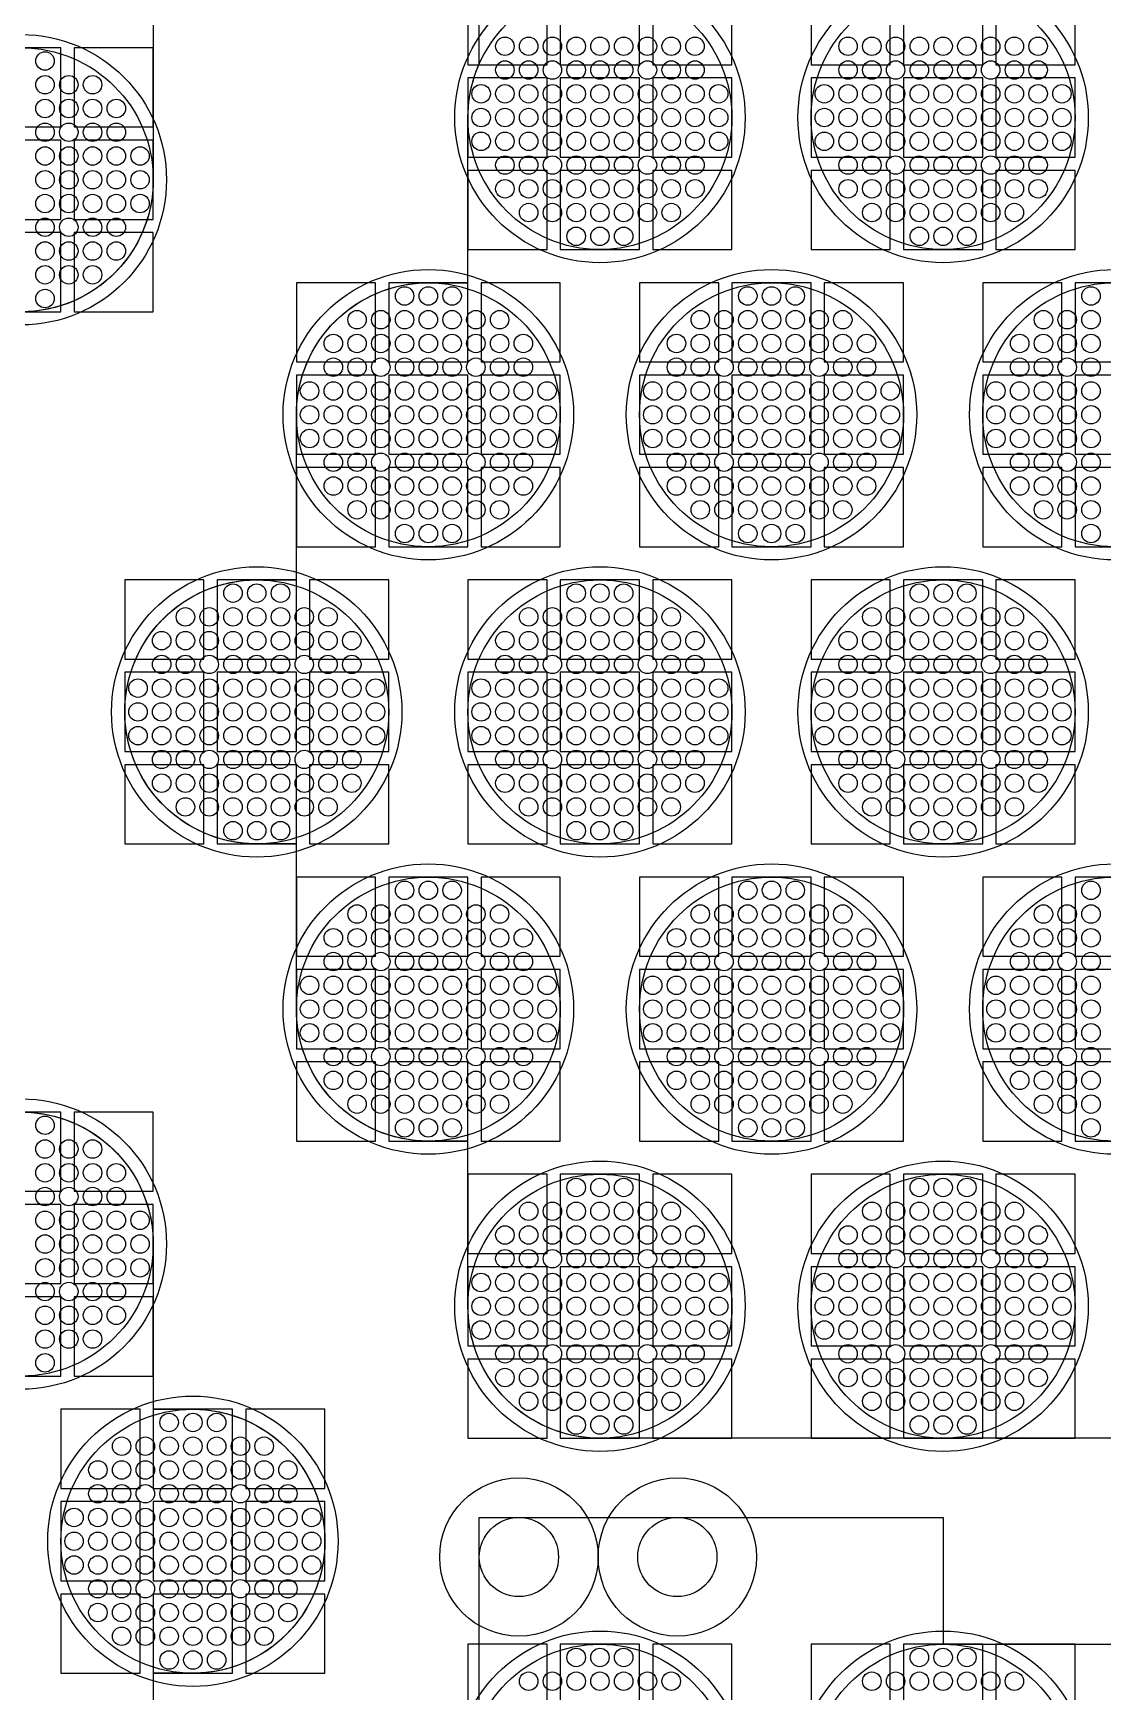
# Model space of a CAD drawing. Extents: x -49 to 54, y -38 to 38.
# Drawn here: x 31.93 to 35.98, y -14.71 to -8.43 of the extents above; entities that cross this region are included whole.
import ezdxf

# ---------------------------------------------------------------- set-up
doc = ezdxf.new("R2010")
doc.units = 0
for name, color, linetype in [('ADHESIVE_VIA_OPENINGS', 30, 'CONTINUOUS'), ('BACK_LAYER', 5, 'CONTINUOUS'), ('COND_LAYER_LOWER_ELECTRODE', 6, 'CONTINUOUS'), ('CONDUCTIVE_LAYER_BACK_LAYER', 2, 'CONTINUOUS'), ('EMITTER', 3, 'CONTINUOUS'), ('LOWER_ELECTRODE', 1, 'CONTINUOUS'), ('SUBSTRATE_VIA', 4, 'CONTINUOUS')]:
    doc.layers.add(name, color=color, linetype=linetype)

msp = doc.modelspace()

# ---------------------------------------------------------------- linework, layer by layer
at = {"layer": 'ADHESIVE_VIA_OPENINGS'}
for centre in [(33.7652, -14.1982), (34.3652, -14.1982)]:
    msp.add_circle(centre, 0.3, dxfattribs=at)
at = {"layer": 'BACK_LAYER'}
for points in [[(33.5721, -8.5448), (33.8721, -8.5448), (33.8721, -8.2448), (33.5721, -8.2448)], [(33.9221, -8.5448), (34.2221, -8.5448), (34.2221, -8.2448), (33.9221, -8.2448)], [(34.2721, -8.5448), (34.5721, -8.5448), (34.5721, -8.2448), (34.2721, -8.2448)], [(34.8721, -8.5448), (35.1721, -8.5448), (35.1721, -8.2448), (34.8721, -8.2448)], [(35.2221, -8.5448), (35.5221, -8.5448), (35.5221, -8.2448), (35.2221, -8.2448)], [(35.5721, -8.5448), (35.8721, -8.5448), (35.8721, -8.2448), (35.5721, -8.2448)], [(31.7302, -8.7805), (32.0302, -8.7805), (32.0302, -8.4805), (31.7302, -8.4805)], [(32.0802, -8.7805), (32.3802, -8.7805), (32.3802, -8.4805), (32.0802, -8.4805)], [(33.5721, -8.8948), (33.8721, -8.8948), (33.8721, -8.5948), (33.5721, -8.5948)], [(33.9221, -8.8948), (34.2221, -8.8948), (34.2221, -8.5948), (33.9221, -8.5948)], [(34.2721, -8.8948), (34.5721, -8.8948), (34.5721, -8.5948), (34.2721, -8.5948)], [(34.8721, -8.8948), (35.1721, -8.8948), (35.1721, -8.5948), (34.8721, -8.5948)], [(35.2221, -8.8948), (35.5221, -8.8948), (35.5221, -8.5948), (35.2221, -8.5948)], [(35.5721, -8.8948), (35.8721, -8.8948), (35.8721, -8.5948), (35.5721, -8.5948)], [(31.7302, -9.1305), (32.0302, -9.1305), (32.0302, -8.8305), (31.7302, -8.8305)], [(32.0802, -9.1305), (32.3802, -9.1305), (32.3802, -8.8305), (32.0802, -8.8305)], [(33.5721, -9.2448), (33.8721, -9.2448), (33.8721, -8.9448), (33.5721, -8.9448)], [(33.9221, -9.2448), (34.2221, -9.2448), (34.2221, -8.9448), (33.9221, -8.9448)], [(34.2721, -9.2448), (34.5721, -9.2448), (34.5721, -8.9448), (34.2721, -8.9448)], [(34.8721, -9.2448), (35.1721, -9.2448), (35.1721, -8.9448), (34.8721, -8.9448)], [(35.2221, -9.2448), (35.5221, -9.2448), (35.5221, -8.9448), (35.2221, -8.9448)], [(35.5721, -9.2448), (35.8721, -9.2448), (35.8721, -8.9448), (35.5721, -8.9448)], [(31.7302, -9.4805), (32.0302, -9.4805), (32.0302, -9.1805), (31.7302, -9.1805)], [(32.0802, -9.4805), (32.3802, -9.4805), (32.3802, -9.1805), (32.0802, -9.1805)], [(32.9221, -9.6707), (33.2221, -9.6707), (33.2221, -9.3707), (32.9221, -9.3707)], [(33.2721, -9.6707), (33.5721, -9.6707), (33.5721, -9.3707), (33.2721, -9.3707)], [(33.6221, -9.6707), (33.9221, -9.6707), (33.9221, -9.3707), (33.6221, -9.3707)], [(34.2221, -9.6707), (34.5221, -9.6707), (34.5221, -9.3707), (34.2221, -9.3707)], [(34.5721, -9.6707), (34.8721, -9.6707), (34.8721, -9.3707), (34.5721, -9.3707)], [(34.9221, -9.6707), (35.2221, -9.6707), (35.2221, -9.3707), (34.9221, -9.3707)], [(35.5221, -9.6707), (35.8221, -9.6707), (35.8221, -9.3707), (35.5221, -9.3707)], [(35.8721, -9.6707), (36.1721, -9.6707), (36.1721, -9.3707), (35.8721, -9.3707)], [(32.9221, -10.0207), (33.2221, -10.0207), (33.2221, -9.7207), (32.9221, -9.7207)], [(33.2721, -10.0207), (33.5721, -10.0207), (33.5721, -9.7207), (33.2721, -9.7207)], [(33.6221, -10.0207), (33.9221, -10.0207), (33.9221, -9.7207), (33.6221, -9.7207)], [(34.2221, -10.0207), (34.5221, -10.0207), (34.5221, -9.7207), (34.2221, -9.7207)], [(34.5721, -10.0207), (34.8721, -10.0207), (34.8721, -9.7207), (34.5721, -9.7207)], [(34.9221, -10.0207), (35.2221, -10.0207), (35.2221, -9.7207), (34.9221, -9.7207)], [(35.5221, -10.0207), (35.8221, -10.0207), (35.8221, -9.7207), (35.5221, -9.7207)], [(35.8721, -10.0207), (36.1721, -10.0207), (36.1721, -9.7207), (35.8721, -9.7207)], [(32.9221, -10.3707), (33.2221, -10.3707), (33.2221, -10.0707), (32.9221, -10.0707)], [(33.2721, -10.3707), (33.5721, -10.3707), (33.5721, -10.0707), (33.2721, -10.0707)], [(33.6221, -10.3707), (33.9221, -10.3707), (33.9221, -10.0707), (33.6221, -10.0707)], [(34.2221, -10.3707), (34.5221, -10.3707), (34.5221, -10.0707), (34.2221, -10.0707)], [(34.5721, -10.3707), (34.8721, -10.3707), (34.8721, -10.0707), (34.5721, -10.0707)], [(34.9221, -10.3707), (35.2221, -10.3707), (35.2221, -10.0707), (34.9221, -10.0707)], [(35.5221, -10.3707), (35.8221, -10.3707), (35.8221, -10.0707), (35.5221, -10.0707)], [(35.8721, -10.3707), (36.1721, -10.3707), (36.1721, -10.0707), (35.8721, -10.0707)], [(32.2721, -10.7965), (32.5721, -10.7965), (32.5721, -10.4965), (32.2721, -10.4965)], [(32.6221, -10.7965), (32.9221, -10.7965), (32.9221, -10.4965), (32.6221, -10.4965)], [(32.9721, -10.7965), (33.2721, -10.7965), (33.2721, -10.4965), (32.9721, -10.4965)], [(33.5721, -10.7965), (33.8721, -10.7965), (33.8721, -10.4965), (33.5721, -10.4965)], [(33.9221, -10.7965), (34.2221, -10.7965), (34.2221, -10.4965), (33.9221, -10.4965)], [(34.2721, -10.7965), (34.5721, -10.7965), (34.5721, -10.4965), (34.2721, -10.4965)], [(34.8721, -10.7965), (35.1721, -10.7965), (35.1721, -10.4965), (34.8721, -10.4965)], [(35.2221, -10.7965), (35.5221, -10.7965), (35.5221, -10.4965), (35.2221, -10.4965)], [(35.5721, -10.7965), (35.8721, -10.7965), (35.8721, -10.4965), (35.5721, -10.4965)], [(32.2721, -11.1465), (32.5721, -11.1465), (32.5721, -10.8465), (32.2721, -10.8465)], [(32.6221, -11.1465), (32.9221, -11.1465), (32.9221, -10.8465), (32.6221, -10.8465)], [(32.9721, -11.1465), (33.2721, -11.1465), (33.2721, -10.8465), (32.9721, -10.8465)], [(33.5721, -11.1465), (33.8721, -11.1465), (33.8721, -10.8465), (33.5721, -10.8465)], [(33.9221, -11.1465), (34.2221, -11.1465), (34.2221, -10.8465), (33.9221, -10.8465)], [(34.2721, -11.1465), (34.5721, -11.1465), (34.5721, -10.8465), (34.2721, -10.8465)], [(34.8721, -11.1465), (35.1721, -11.1465), (35.1721, -10.8465), (34.8721, -10.8465)], [(35.2221, -11.1465), (35.5221, -11.1465), (35.5221, -10.8465), (35.2221, -10.8465)], [(35.5721, -11.1465), (35.8721, -11.1465), (35.8721, -10.8465), (35.5721, -10.8465)], [(32.2721, -11.4965), (32.5721, -11.4965), (32.5721, -11.1965), (32.2721, -11.1965)], [(32.6221, -11.4965), (32.9221, -11.4965), (32.9221, -11.1965), (32.6221, -11.1965)], [(32.9721, -11.4965), (33.2721, -11.4965), (33.2721, -11.1965), (32.9721, -11.1965)], [(33.5721, -11.4965), (33.8721, -11.4965), (33.8721, -11.1965), (33.5721, -11.1965)], [(33.9221, -11.4965), (34.2221, -11.4965), (34.2221, -11.1965), (33.9221, -11.1965)], [(34.2721, -11.4965), (34.5721, -11.4965), (34.5721, -11.1965), (34.2721, -11.1965)], [(34.8721, -11.4965), (35.1721, -11.4965), (35.1721, -11.1965), (34.8721, -11.1965)], [(35.2221, -11.4965), (35.5221, -11.4965), (35.5221, -11.1965), (35.2221, -11.1965)], [(35.5721, -11.4965), (35.8721, -11.4965), (35.8721, -11.1965), (35.5721, -11.1965)], [(32.9221, -11.9223), (33.2221, -11.9223), (33.2221, -11.6223), (32.9221, -11.6223)], [(33.2721, -11.9223), (33.5721, -11.9223), (33.5721, -11.6223), (33.2721, -11.6223)], [(33.6221, -11.9223), (33.9221, -11.9223), (33.9221, -11.6223), (33.6221, -11.6223)], [(34.2221, -11.9223), (34.5221, -11.9223), (34.5221, -11.6223), (34.2221, -11.6223)], [(34.5721, -11.9223), (34.8721, -11.9223), (34.8721, -11.6223), (34.5721, -11.6223)], [(34.9221, -11.9223), (35.2221, -11.9223), (35.2221, -11.6223), (34.9221, -11.6223)], [(35.5221, -11.9223), (35.8221, -11.9223), (35.8221, -11.6223), (35.5221, -11.6223)], [(35.8721, -11.9223), (36.1721, -11.9223), (36.1721, -11.6223), (35.8721, -11.6223)], [(32.9221, -12.2723), (33.2221, -12.2723), (33.2221, -11.9723), (32.9221, -11.9723)], [(33.2721, -12.2723), (33.5721, -12.2723), (33.5721, -11.9723), (33.2721, -11.9723)], [(33.6221, -12.2723), (33.9221, -12.2723), (33.9221, -11.9723), (33.6221, -11.9723)], [(34.2221, -12.2723), (34.5221, -12.2723), (34.5221, -11.9723), (34.2221, -11.9723)], [(34.5721, -12.2723), (34.8721, -12.2723), (34.8721, -11.9723), (34.5721, -11.9723)], [(34.9221, -12.2723), (35.2221, -12.2723), (35.2221, -11.9723), (34.9221, -11.9723)], [(35.5221, -12.2723), (35.8221, -12.2723), (35.8221, -11.9723), (35.5221, -11.9723)], [(35.8721, -12.2723), (36.1721, -12.2723), (36.1721, -11.9723), (35.8721, -11.9723)], [(32.9221, -12.6223), (33.2221, -12.6223), (33.2221, -12.3223), (32.9221, -12.3223)], [(33.2721, -12.6223), (33.5721, -12.6223), (33.5721, -12.3223), (33.2721, -12.3223)], [(33.6221, -12.6223), (33.9221, -12.6223), (33.9221, -12.3223), (33.6221, -12.3223)], [(34.2221, -12.6223), (34.5221, -12.6223), (34.5221, -12.3223), (34.2221, -12.3223)], [(34.5721, -12.6223), (34.8721, -12.6223), (34.8721, -12.3223), (34.5721, -12.3223)], [(34.9221, -12.6223), (35.2221, -12.6223), (35.2221, -12.3223), (34.9221, -12.3223)], [(35.5221, -12.6223), (35.8221, -12.6223), (35.8221, -12.3223), (35.5221, -12.3223)], [(35.8721, -12.6223), (36.1721, -12.6223), (36.1721, -12.3223), (35.8721, -12.3223)], [(31.7302, -12.8125), (32.0302, -12.8125), (32.0302, -12.5125), (31.7302, -12.5125)], [(32.0802, -12.8125), (32.3802, -12.8125), (32.3802, -12.5125), (32.0802, -12.5125)], [(33.5721, -13.0482), (33.8721, -13.0482), (33.8721, -12.7482), (33.5721, -12.7482)], [(33.9221, -13.0482), (34.2221, -13.0482), (34.2221, -12.7482), (33.9221, -12.7482)], [(34.2721, -13.0482), (34.5721, -13.0482), (34.5721, -12.7482), (34.2721, -12.7482)], [(34.8721, -13.0482), (35.1721, -13.0482), (35.1721, -12.7482), (34.8721, -12.7482)], [(35.2221, -13.0482), (35.5221, -13.0482), (35.5221, -12.7482), (35.2221, -12.7482)], [(35.5721, -13.0482), (35.8721, -13.0482), (35.8721, -12.7482), (35.5721, -12.7482)], [(31.7302, -13.1625), (32.0302, -13.1625), (32.0302, -12.8625), (31.7302, -12.8625)], [(32.0802, -13.1625), (32.3802, -13.1625), (32.3802, -12.8625), (32.0802, -12.8625)], [(33.5721, -13.3982), (33.8721, -13.3982), (33.8721, -13.0982), (33.5721, -13.0982)], [(33.9221, -13.3982), (34.2221, -13.3982), (34.2221, -13.0982), (33.9221, -13.0982)], [(34.2721, -13.3982), (34.5721, -13.3982), (34.5721, -13.0982), (34.2721, -13.0982)], [(34.8721, -13.3982), (35.1721, -13.3982), (35.1721, -13.0982), (34.8721, -13.0982)], [(35.2221, -13.3982), (35.5221, -13.3982), (35.5221, -13.0982), (35.2221, -13.0982)], [(35.5721, -13.3982), (35.8721, -13.3982), (35.8721, -13.0982), (35.5721, -13.0982)], [(31.7302, -13.5125), (32.0302, -13.5125), (32.0302, -13.2125), (31.7302, -13.2125)], [(32.0802, -13.5125), (32.3802, -13.5125), (32.3802, -13.2125), (32.0802, -13.2125)], [(33.5721, -13.7482), (33.8721, -13.7482), (33.8721, -13.4482), (33.5721, -13.4482)], [(33.9221, -13.7482), (34.2221, -13.7482), (34.2221, -13.4482), (33.9221, -13.4482)], [(34.2721, -13.7482), (34.5721, -13.7482), (34.5721, -13.4482), (34.2721, -13.4482)], [(34.8721, -13.7482), (35.1721, -13.7482), (35.1721, -13.4482), (34.8721, -13.4482)], [(35.2221, -13.7482), (35.5221, -13.7482), (35.5221, -13.4482), (35.2221, -13.4482)], [(35.5721, -13.7482), (35.8721, -13.7482), (35.8721, -13.4482), (35.5721, -13.4482)], [(32.0302, -13.9384), (32.3302, -13.9384), (32.3302, -13.6384), (32.0302, -13.6384)], [(32.3802, -13.9384), (32.6802, -13.9384), (32.6802, -13.6384), (32.3802, -13.6384)], [(32.7302, -13.9384), (33.0302, -13.9384), (33.0302, -13.6384), (32.7302, -13.6384)], [(32.0302, -14.2884), (32.3302, -14.2884), (32.3302, -13.9884), (32.0302, -13.9884)], [(32.3802, -14.2884), (32.6802, -14.2884), (32.6802, -13.9884), (32.3802, -13.9884)], [(32.7302, -14.2884), (33.0302, -14.2884), (33.0302, -13.9884), (32.7302, -13.9884)], [(32.0302, -14.6384), (32.3302, -14.6384), (32.3302, -14.3384), (32.0302, -14.3384)], [(32.3802, -14.6384), (32.6802, -14.6384), (32.6802, -14.3384), (32.3802, -14.3384)], [(32.7302, -14.6384), (33.0302, -14.6384), (33.0302, -14.3384), (32.7302, -14.3384)], [(33.5721, -14.8286), (33.8721, -14.8286), (33.8721, -14.5286), (33.5721, -14.5286)], [(33.9221, -14.8286), (34.2221, -14.8286), (34.2221, -14.5286), (33.9221, -14.5286)], [(34.2721, -14.8286), (34.5721, -14.8286), (34.5721, -14.5286), (34.2721, -14.5286)], [(34.8721, -14.8286), (35.1721, -14.8286), (35.1721, -14.5286), (34.8721, -14.5286)], [(35.2221, -14.8286), (35.5221, -14.8286), (35.5221, -14.5286), (35.2221, -14.5286)], [(35.5721, -14.8286), (35.8721, -14.8286), (35.8721, -14.5286), (35.5721, -14.5286)]]:
    msp.add_lwpolyline(points, close=True, dxfattribs=at)
at = {"layer": 'COND_LAYER_LOWER_ELECTRODE'}
for centre in [(34.0721, -8.7448), (35.3721, -8.7448), (31.8802, -8.9805), (33.4221, -9.8707), (34.7221, -9.8707), (36.0221, -9.8707), (32.7721, -10.9965), (34.0721, -10.9965), (35.3721, -10.9965), (33.4221, -12.1223), (34.7221, -12.1223), (36.0221, -12.1223), (31.8802, -13.0125), (34.0721, -13.2482), (35.3721, -13.2482), (32.5302, -14.1384), (34.0721, -15.0286), (35.3721, -15.0286)]:
    msp.add_circle(centre, 0.55, dxfattribs=at)
at = {"layer": 'CONDUCTIVE_LAYER_BACK_LAYER'}
for points in [[(36.682, -13.7481), (34.0621, -13.7481), (34.0423, -13.7473), (34.0225, -13.7457), (34.0027, -13.7433), (33.9831, -13.7402), (33.9636, -13.7363), (33.9443, -13.7316), (33.9252, -13.7261), (33.9063, -13.7199), (33.8876, -13.7129), (33.8693, -13.7052), (33.8513, -13.6968), (33.8336, -13.6877), (33.8164, -13.6778), (33.7995, -13.6673), (33.783, -13.6562), (33.767, -13.6443), (33.7515, -13.6319), (33.7365, -13.6189), (33.7221, -13.6052), (33.7081, -13.591), (33.6948, -13.5763), (33.6821, -13.561), (33.6699, -13.5453), (33.6584, -13.529), (33.6476, -13.5124), (33.6374, -13.4953), (33.6279, -13.4778), (33.6192, -13.46), (33.6111, -13.4418), (33.6038, -13.4233), (33.5972, -13.4046), (33.5913, -13.3856), (33.5862, -13.3663), (33.5819, -13.3469), (33.5784, -13.3274), (33.5756, -13.3077), (33.5737, -13.2879), (33.5725, -13.268), (33.5721, -13.2482), (33.5721, -12.6222), (33.4121, -12.6222), (33.3923, -12.6214), (33.3725, -12.6199), (33.3527, -12.6175), (33.3331, -12.6144), (33.3136, -12.6104), (33.2943, -12.6057), (33.2752, -12.6003), (33.2563, -12.594), (33.2376, -12.5871), (33.2193, -12.5794), (33.2013, -12.571), (33.1836, -12.5618), (33.1664, -12.552), (33.1495, -12.5415), (33.133, -12.5303), (33.117, -12.5185), (33.1015, -12.5061), (33.0865, -12.493), (33.0721, -12.4794), (33.0581, -12.4652), (33.0448, -12.4505), (33.0321, -12.4352), (33.0199, -12.4194), (33.0084, -12.4032), (32.9976, -12.3865), (32.9874, -12.3695), (32.9779, -12.352), (32.9692, -12.3341), (32.9611, -12.316), (32.9538, -12.2975), (32.9472, -12.2787), (32.9413, -12.2597), (32.9362, -12.2405), (32.9319, -12.2211), (32.9284, -12.2015), (32.9256, -12.1818), (32.9237, -12.1621), (32.9225, -12.1422), (32.9221, -12.1223), (32.9221, -11.4964), (32.7621, -11.4964), (32.7423, -11.4956), (32.7225, -11.494), (32.7027, -11.4917), (32.6831, -11.4885), (32.6636, -11.4846), (32.6443, -11.4799), (32.6252, -11.4744), (32.6063, -11.4682), (32.5876, -11.4612), (32.5693, -11.4535), (32.5513, -11.4451), (32.5336, -11.436), (32.5164, -11.4262), (32.4995, -11.4157), (32.483, -11.4045), (32.467, -11.3927), (32.4515, -11.3802), (32.4365, -11.3672), (32.4221, -11.3536), (32.4081, -11.3394), (32.3948, -11.3246), (32.3821, -11.3094), (32.3699, -11.2936), (32.3584, -11.2774), (32.3476, -11.2607), (32.3374, -11.2436), (32.3279, -11.2262), (32.3192, -11.2083), (32.3111, -11.1901), (32.3038, -11.1717), (32.2972, -11.1529), (32.2913, -11.1339), (32.2862, -11.1147), (32.2819, -11.0953), (32.2784, -11.0757), (32.2756, -11.056), (32.2737, -11.0362), (32.2725, -11.0164), (32.2721, -10.9965), (32.2725, -10.9766), (32.2737, -10.9568), (32.2756, -10.937), (32.2784, -10.9173), (32.2819, -10.8977), (32.2862, -10.8783), (32.2913, -10.8591), (32.2972, -10.8401), (32.3038, -10.8213), (32.3111, -10.8029), (32.3192, -10.7847), (32.3279, -10.7669), (32.3374, -10.7494), (32.3476, -10.7323), (32.3584, -10.7156), (32.3699, -10.6994), (32.3821, -10.6837), (32.3948, -10.6684), (32.4081, -10.6537), (32.4221, -10.6395), (32.4365, -10.6258), (32.4515, -10.6128), (32.467, -10.6003), (32.483, -10.5885), (32.4995, -10.5773), (32.5164, -10.5668), (32.5336, -10.557), (32.5513, -10.5479), (32.5693, -10.5395), (32.5876, -10.5318), (32.6063, -10.5248), (32.6252, -10.5186), (32.6443, -10.5131), (32.6636, -10.5084), (32.6831, -10.5045), (32.7027, -10.5013), (32.7225, -10.499), (32.7423, -10.4974), (32.7621, -10.4966), (32.9221, -10.4966), (32.9221, -9.8707), (32.9225, -9.8508), (32.9237, -9.8309), (32.9256, -9.8112), (32.9284, -9.7915), (32.9319, -9.7719), (32.9362, -9.7525), (32.9413, -9.7333), (32.9472, -9.7143), (32.9538, -9.6955), (32.9611, -9.677), (32.9692, -9.6589), (32.9779, -9.641), (32.9874, -9.6235), (32.9976, -9.6065), (33.0084, -9.5898), (33.0199, -9.5736), (33.0321, -9.5578), (33.0448, -9.5426), (33.0581, -9.5278), (33.0721, -9.5136), (33.0865, -9.5), (33.1015, -9.4869), (33.117, -9.4745), (33.133, -9.4627), (33.1495, -9.4515), (33.1664, -9.441), (33.1836, -9.4312), (33.2013, -9.4221), (33.2193, -9.4136), (33.2376, -9.4059), (33.2563, -9.399), (33.2752, -9.3927), (33.2943, -9.3873), (33.3136, -9.3826), (33.3331, -9.3787), (33.3527, -9.3755), (33.3725, -9.3731), (33.3923, -9.3716), (33.4121, -9.3708), (33.5721, -9.3708), (33.5721, -8.7448), (33.5725, -8.725), (33.5737, -8.7051), (33.5756, -8.6853), (33.5784, -8.6656), (33.5819, -8.6461), (33.5862, -8.6267), (33.5913, -8.6074), (33.5972, -8.5884), (33.6038, -8.5697), (33.6111, -8.5512), (33.6152, -8.5421), (33.6152, -7.7645)], [(32.3802, -8.3545), (32.3802, -8.9805), (32.3798, -9.0004), (32.3786, -9.0202), (32.3767, -9.04), (32.3739, -9.0597), (32.3704, -9.0792), (32.3661, -9.0987), (32.361, -9.1179), (32.3551, -9.1369), (32.3485, -9.1556), (32.3412, -9.1741), (32.3331, -9.1923), (32.3244, -9.2101), (32.3149, -9.2276), (32.3047, -9.2447), (32.2939, -9.2614), (32.2824, -9.2776), (32.2703, -9.2933), (32.2575, -9.3086), (32.2442, -9.3233), (32.2302, -9.3375), (32.2158, -9.3512), (32.2008, -9.3642), (32.1853, -9.3767), (32.1693, -9.3885), (32.1528, -9.3996), (32.1359, -9.4101), (32.1187, -9.42), (32.101, -9.4291), (32.083, -9.4375), (32.0647, -9.4452), (32.046, -9.4522), (32.0271, -9.4584), (32.008, -9.4639), (31.9887, -9.4686), (31.9692, -9.4725), (31.9496, -9.4756), (31.9298, -9.478), (31.91, -9.4796)], [(31.91, -12.5134), (31.9298, -12.515), (31.9496, -12.5174), (31.9692, -12.5205), (31.9887, -12.5244), (32.008, -12.5291), (32.0271, -12.5346), (32.046, -12.5408), (32.0647, -12.5478), (32.083, -12.5555), (32.101, -12.5639), (32.1187, -12.573), (32.1359, -12.5829), (32.1528, -12.5934), (32.1693, -12.6045), (32.1853, -12.6164), (32.2008, -12.6288), (32.2158, -12.6418), (32.2302, -12.6555), (32.2442, -12.6697), (32.2575, -12.6844), (32.2703, -12.6997), (32.2824, -12.7154), (32.2939, -12.7317), (32.3047, -12.7483), (32.3149, -12.7654), (32.3244, -12.7829), (32.3331, -12.8007), (32.3412, -12.8189), (32.3485, -12.8374), (32.3551, -12.8561), (32.361, -12.8751), (32.3661, -12.8944), (32.3704, -12.9138), (32.3739, -12.9333), (32.3767, -12.953), (32.3786, -12.9728), (32.3798, -12.9927), (32.3802, -13.0125), (32.3802, -13.6385), (32.5402, -13.6385), (32.56, -13.6393), (32.5798, -13.6408), (32.5996, -13.6432), (32.6192, -13.6463), (32.6387, -13.6503), (32.658, -13.655), (32.6771, -13.6604), (32.696, -13.6667), (32.7147, -13.6736), (32.733, -13.6813), (32.751, -13.6897), (32.7687, -13.6989), (32.7859, -13.7087), (32.8028, -13.7192), (32.8193, -13.7304), (32.8353, -13.7422), (32.8508, -13.7546), (32.8658, -13.7677), (32.8802, -13.7813), (32.8942, -13.7955), (32.9075, -13.8103), (32.9203, -13.8255), (32.9324, -13.8413), (32.9439, -13.8575), (32.9547, -13.8742), (32.9649, -13.8912), (32.9744, -13.9087), (32.9831, -13.9266), (32.9912, -13.9447), (32.9985, -13.9632), (33.0051, -13.982), (33.011, -14.001), (33.0161, -14.0202), (33.0204, -14.0396), (33.0239, -14.0592), (33.0267, -14.0789), (33.0286, -14.0986), (33.0298, -14.1185), (33.0302, -14.1384), (33.0298, -14.1582), (33.0286, -14.1781), (33.0267, -14.1979), (33.0239, -14.2176), (33.0204, -14.2371), (33.0161, -14.2565), (33.011, -14.2758), (33.0051, -14.2948), (32.9985, -14.3135), (32.9912, -14.332), (32.9831, -14.3502), (32.9744, -14.368), (32.9649, -14.3855), (32.9547, -14.4026), (32.9439, -14.4192), (32.9324, -14.4355), (32.9203, -14.4512), (32.9075, -14.4665), (32.8942, -14.4812), (32.8802, -14.4954), (32.8658, -14.509), (32.8508, -14.5221), (32.8353, -14.5345), (32.8193, -14.5463), (32.8028, -14.5575), (32.7859, -14.568), (32.7687, -14.5779), (32.751, -14.587), (32.733, -14.5954), (32.7147, -14.6031), (32.696, -14.6101), (32.6771, -14.6163), (32.658, -14.6218), (32.6387, -14.6265), (32.6192, -14.6304), (32.5996, -14.6335), (32.5798, -14.6359), (32.56, -14.6375), (32.5402, -14.6383), (32.3802, -14.6383), (32.3802, -15.2642)], [(33.6152, -14.8258), (33.6152, -14.0482), (35.3721, -14.0482), (35.3721, -14.5287), (36.682, -14.5287)]]:
    msp.add_lwpolyline(points, dxfattribs=at)
at = {"layer": 'EMITTER'}
for centre in [(34.0721, -8.7448), (35.3721, -8.7448), (31.8802, -8.9805), (33.4221, -9.8707), (34.7221, -9.8707), (36.0221, -9.8707), (32.7721, -10.9965), (34.0721, -10.9965), (35.3721, -10.9965), (33.4221, -12.1223), (34.7221, -12.1223), (36.0221, -12.1223), (31.8802, -13.0125), (34.0721, -13.2482), (35.3721, -13.2482), (32.5302, -14.1384), (34.0721, -15.0286), (35.3721, -15.0286)]:
    msp.add_circle(centre, 0.5, dxfattribs=at)
at = {"layer": 'LOWER_ELECTRODE'}
for centre in [(33.7121, -8.4748), (33.8021, -8.4748), (33.8921, -8.4748), (33.9821, -8.4748), (34.0721, -8.4748), (34.1621, -8.4748), (34.2521, -8.4748), (34.3421, -8.4748), (34.4321, -8.4748), (35.0121, -8.4748), (35.1021, -8.4748), (35.1921, -8.4748), (35.2821, -8.4748), (35.3721, -8.4748), (35.4621, -8.4748), (35.5521, -8.4748), (35.6421, -8.4748), (35.7321, -8.4748), (31.9702, -8.5305), (33.7121, -8.5648), (33.8021, -8.5648), (33.8921, -8.5648), (33.9821, -8.5648), (34.0721, -8.5648), (34.1621, -8.5648), (34.2521, -8.5648), (34.3421, -8.5648), (34.4321, -8.5648), (35.0121, -8.5648), (35.1021, -8.5648), (35.1921, -8.5648), (35.2821, -8.5648), (35.3721, -8.5648), (35.4621, -8.5648), (35.5521, -8.5648), (35.6421, -8.5648), (35.7321, -8.5648), (31.9702, -8.6205), (32.0602, -8.6205), (32.1502, -8.6205), (33.6221, -8.6548), (33.7121, -8.6548), (33.8021, -8.6548), (33.8921, -8.6548), (33.9821, -8.6548), (34.0721, -8.6548), (34.1621, -8.6548), (34.2521, -8.6548), (34.3421, -8.6548), (34.4321, -8.6548), (34.5221, -8.6548), (34.9221, -8.6548), (35.0121, -8.6548), (35.1021, -8.6548), (35.1921, -8.6548), (35.2821, -8.6548), (35.3721, -8.6548), (35.4621, -8.6548), (35.5521, -8.6548), (35.6421, -8.6548), (35.7321, -8.6548), (35.8221, -8.6548), (31.9702, -8.7105), (32.0602, -8.7105), (32.1502, -8.7105), (32.2402, -8.7105), (33.6221, -8.7448), (33.7121, -8.7448), (33.8021, -8.7448), (33.8921, -8.7448), (33.9821, -8.7448), (34.0721, -8.7448), (34.1621, -8.7448), (34.2521, -8.7448), (34.3421, -8.7448), (34.4321, -8.7448), (34.5221, -8.7448), (34.9221, -8.7448), (35.0121, -8.7448), (35.1021, -8.7448), (35.1921, -8.7448), (35.2821, -8.7448), (35.3721, -8.7448), (35.4621, -8.7448), (35.5521, -8.7448), (35.6421, -8.7448), (35.7321, -8.7448), (35.8221, -8.7448), (31.9702, -8.8005), (32.0602, -8.8005), (32.1502, -8.8005), (32.2402, -8.8005), (31.9702, -8.8905), (32.0602, -8.8905), (32.1502, -8.8905), (32.2402, -8.8905), (32.3302, -8.8905), (33.6221, -8.8348), (33.7121, -8.8348), (33.8021, -8.8348), (33.8921, -8.8348), (33.9821, -8.8348), (34.0721, -8.8348), (34.1621, -8.8348), (34.2521, -8.8348), (34.3421, -8.8348), (34.4321, -8.8348), (34.5221, -8.8348), (34.9221, -8.8348), (35.0121, -8.8348), (35.1021, -8.8348), (35.1921, -8.8348), (35.2821, -8.8348), (35.3721, -8.8348), (35.4621, -8.8348), (35.5521, -8.8348), (35.6421, -8.8348), (35.7321, -8.8348), (35.8221, -8.8348), (33.7121, -8.9248), (33.8021, -8.9248), (33.8921, -8.9248), (33.9821, -8.9248), (34.0721, -8.9248), (34.1621, -8.9248), (34.2521, -8.9248), (34.3421, -8.9248), (34.4321, -8.9248), (35.0121, -8.9248), (35.1021, -8.9248), (35.1921, -8.9248), (35.2821, -8.9248), (35.3721, -8.9248), (35.4621, -8.9248), (35.5521, -8.9248), (35.6421, -8.9248), (35.7321, -8.9248), (31.9702, -8.9805), (32.0602, -8.9805), (32.1502, -8.9805), (32.2402, -8.9805), (32.3302, -8.9805), (33.7121, -9.0148), (33.8021, -9.0148), (33.8921, -9.0148), (33.9821, -9.0148), (34.0721, -9.0148), (34.1621, -9.0148), (34.2521, -9.0148), (34.3421, -9.0148), (34.4321, -9.0148), (35.0121, -9.0148), (35.1021, -9.0148), (35.1921, -9.0148), (35.2821, -9.0148), (35.3721, -9.0148), (35.4621, -9.0148), (35.5521, -9.0148), (35.6421, -9.0148), (35.7321, -9.0148), (31.9702, -9.0705), (32.0602, -9.0705), (32.1502, -9.0705), (32.2402, -9.0705), (32.3302, -9.0705), (33.8021, -9.1048), (33.8921, -9.1048), (33.9821, -9.1048), (34.0721, -9.1048), (34.1621, -9.1048), (34.2521, -9.1048), (34.3421, -9.1048), (35.1021, -9.1048), (35.1921, -9.1048), (35.2821, -9.1048), (35.3721, -9.1048), (35.4621, -9.1048), (35.5521, -9.1048), (35.6421, -9.1048), (31.9702, -9.1605), (32.0602, -9.1605), (32.1502, -9.1605), (32.2402, -9.1605), (33.9821, -9.1948), (34.0721, -9.1948), (34.1621, -9.1948), (35.2821, -9.1948), (35.3721, -9.1948), (35.4621, -9.1948), (31.9702, -9.2505), (32.0602, -9.2505), (32.1502, -9.2505), (32.2402, -9.2505), (31.9702, -9.3405), (32.0602, -9.3405), (32.1502, -9.3405), (31.9702, -9.4305), (33.3321, -9.4207), (33.4221, -9.4207), (33.5121, -9.4207), (34.6321, -9.4207), (34.7221, -9.4207), (34.8121, -9.4207), (35.9321, -9.4207), (33.1521, -9.5107), (33.2421, -9.5107), (33.3321, -9.5107), (33.4221, -9.5107), (33.5121, -9.5107), (33.6021, -9.5107), (33.6921, -9.5107), (34.4521, -9.5107), (34.5421, -9.5107), (34.6321, -9.5107), (34.7221, -9.5107), (34.8121, -9.5107), (34.9021, -9.5107), (34.9921, -9.5107), (35.7521, -9.5107), (35.8421, -9.5107), (35.9321, -9.5107), (33.0621, -9.6007), (33.1521, -9.6007), (33.2421, -9.6007), (33.3321, -9.6007), (33.4221, -9.6007), (33.5121, -9.6007), (33.6021, -9.6007), (33.6921, -9.6007), (33.7821, -9.6007), (34.3621, -9.6007), (34.4521, -9.6007), (34.5421, -9.6007), (34.6321, -9.6007), (34.7221, -9.6007), (34.8121, -9.6007), (34.9021, -9.6007), (34.9921, -9.6007), (35.0821, -9.6007), (35.6621, -9.6007), (35.7521, -9.6007), (35.8421, -9.6007), (35.9321, -9.6007), (33.0621, -9.6907), (33.1521, -9.6907), (33.2421, -9.6907), (33.3321, -9.6907), (33.4221, -9.6907), (33.5121, -9.6907), (33.6021, -9.6907), (33.6921, -9.6907), (33.7821, -9.6907), (34.3621, -9.6907), (34.4521, -9.6907), (34.5421, -9.6907), (34.6321, -9.6907), (34.7221, -9.6907), (34.8121, -9.6907), (34.9021, -9.6907), (34.9921, -9.6907), (35.0821, -9.6907), (35.6621, -9.6907), (35.7521, -9.6907), (35.8421, -9.6907), (35.9321, -9.6907), (32.9721, -9.7807), (33.0621, -9.7807), (33.1521, -9.7807), (33.2421, -9.7807), (33.3321, -9.7807), (33.4221, -9.7807), (33.5121, -9.7807), (33.6021, -9.7807), (33.6921, -9.7807), (33.7821, -9.7807), (33.8721, -9.7807), (34.2721, -9.7807), (34.3621, -9.7807), (34.4521, -9.7807), (34.5421, -9.7807), (34.6321, -9.7807), (34.7221, -9.7807), (34.8121, -9.7807), (34.9021, -9.7807), (34.9921, -9.7807), (35.0821, -9.7807), (35.1721, -9.7807), (35.5721, -9.7807), (35.6621, -9.7807), (35.7521, -9.7807), (35.8421, -9.7807), (35.9321, -9.7807), (32.9721, -9.8707), (33.0621, -9.8707), (33.1521, -9.8707), (33.2421, -9.8707), (33.3321, -9.8707), (33.4221, -9.8707), (33.5121, -9.8707), (33.6021, -9.8707), (33.6921, -9.8707), (33.7821, -9.8707), (33.8721, -9.8707), (34.2721, -9.8707), (34.3621, -9.8707), (34.4521, -9.8707), (34.5421, -9.8707), (34.6321, -9.8707), (34.7221, -9.8707), (34.8121, -9.8707), (34.9021, -9.8707), (34.9921, -9.8707), (35.0821, -9.8707), (35.1721, -9.8707), (35.5721, -9.8707), (35.6621, -9.8707), (35.7521, -9.8707), (35.8421, -9.8707), (35.9321, -9.8707), (32.9721, -9.9607), (33.0621, -9.9607), (33.1521, -9.9607), (33.2421, -9.9607), (33.3321, -9.9607), (33.4221, -9.9607), (33.5121, -9.9607), (33.6021, -9.9607), (33.6921, -9.9607), (33.7821, -9.9607), (33.8721, -9.9607), (34.2721, -9.9607), (34.3621, -9.9607), (34.4521, -9.9607), (34.5421, -9.9607), (34.6321, -9.9607), (34.7221, -9.9607), (34.8121, -9.9607), (34.9021, -9.9607), (34.9921, -9.9607), (35.0821, -9.9607), (35.1721, -9.9607), (35.5721, -9.9607), (35.6621, -9.9607), (35.7521, -9.9607), (35.8421, -9.9607), (35.9321, -9.9607), (33.0621, -10.0507), (33.1521, -10.0507), (33.2421, -10.0507), (33.3321, -10.0507), (33.4221, -10.0507), (33.5121, -10.0507), (33.6021, -10.0507), (33.6921, -10.0507), (33.7821, -10.0507), (34.3621, -10.0507), (34.4521, -10.0507), (34.5421, -10.0507), (34.6321, -10.0507), (34.7221, -10.0507), (34.8121, -10.0507), (34.9021, -10.0507), (34.9921, -10.0507), (35.0821, -10.0507), (35.6621, -10.0507), (35.7521, -10.0507), (35.8421, -10.0507), (35.9321, -10.0507), (33.0621, -10.1407), (33.1521, -10.1407), (33.2421, -10.1407), (33.3321, -10.1407), (33.4221, -10.1407), (33.5121, -10.1407), (33.6021, -10.1407), (33.6921, -10.1407), (33.7821, -10.1407), (34.3621, -10.1407), (34.4521, -10.1407), (34.5421, -10.1407), (34.6321, -10.1407), (34.7221, -10.1407), (34.8121, -10.1407), (34.9021, -10.1407), (34.9921, -10.1407), (35.0821, -10.1407), (35.6621, -10.1407), (35.7521, -10.1407), (35.8421, -10.1407), (35.9321, -10.1407), (33.1521, -10.2307), (33.2421, -10.2307), (33.3321, -10.2307), (33.4221, -10.2307), (33.5121, -10.2307), (33.6021, -10.2307), (33.6921, -10.2307), (34.4521, -10.2307), (34.5421, -10.2307), (34.6321, -10.2307), (34.7221, -10.2307), (34.8121, -10.2307), (34.9021, -10.2307), (34.9921, -10.2307), (35.7521, -10.2307), (35.8421, -10.2307), (35.9321, -10.2307), (33.3321, -10.3207), (33.4221, -10.3207), (33.5121, -10.3207), (34.6321, -10.3207), (34.7221, -10.3207), (34.8121, -10.3207), (35.9321, -10.3207), (32.6821, -10.5465), (32.7721, -10.5465), (32.8621, -10.5465), (33.9821, -10.5465), (34.0721, -10.5465), (34.1621, -10.5465), (35.2821, -10.5465), (35.3721, -10.5465), (35.4621, -10.5465), (32.5021, -10.6365), (32.5921, -10.6365), (32.6821, -10.6365), (32.7721, -10.6365), (32.8621, -10.6365), (32.9521, -10.6365), (33.0421, -10.6365), (33.8021, -10.6365), (33.8921, -10.6365), (33.9821, -10.6365), (34.0721, -10.6365), (34.1621, -10.6365), (34.2521, -10.6365), (34.3421, -10.6365), (35.1021, -10.6365), (35.1921, -10.6365), (35.2821, -10.6365), (35.3721, -10.6365), (35.4621, -10.6365), (35.5521, -10.6365), (35.6421, -10.6365), (32.4121, -10.7265), (32.5021, -10.7265), (32.5921, -10.7265), (32.6821, -10.7265), (32.7721, -10.7265), (32.8621, -10.7265), (32.9521, -10.7265), (33.0421, -10.7265), (33.1321, -10.7265), (33.7121, -10.7265), (33.8021, -10.7265), (33.8921, -10.7265), (33.9821, -10.7265), (34.0721, -10.7265), (34.1621, -10.7265), (34.2521, -10.7265), (34.3421, -10.7265), (34.4321, -10.7265), (35.0121, -10.7265), (35.1021, -10.7265), (35.1921, -10.7265), (35.2821, -10.7265), (35.3721, -10.7265), (35.4621, -10.7265), (35.5521, -10.7265), (35.6421, -10.7265), (35.7321, -10.7265), (32.4121, -10.8165), (32.5021, -10.8165), (32.5921, -10.8165), (32.6821, -10.8165), (32.7721, -10.8165), (32.8621, -10.8165), (32.9521, -10.8165), (33.0421, -10.8165), (33.1321, -10.8165), (33.7121, -10.8165), (33.8021, -10.8165), (33.8921, -10.8165), (33.9821, -10.8165), (34.0721, -10.8165), (34.1621, -10.8165), (34.2521, -10.8165), (34.3421, -10.8165), (34.4321, -10.8165), (35.0121, -10.8165), (35.1021, -10.8165), (35.1921, -10.8165), (35.2821, -10.8165), (35.3721, -10.8165), (35.4621, -10.8165), (35.5521, -10.8165), (35.6421, -10.8165), (35.7321, -10.8165), (32.3221, -10.9065), (32.4121, -10.9065), (32.5021, -10.9065), (32.5921, -10.9065), (32.6821, -10.9065), (32.7721, -10.9065), (32.8621, -10.9065), (32.9521, -10.9065), (33.0421, -10.9065), (33.1321, -10.9065), (33.2221, -10.9065), (33.6221, -10.9065), (33.7121, -10.9065), (33.8021, -10.9065), (33.8921, -10.9065), (33.9821, -10.9065), (34.0721, -10.9065), (34.1621, -10.9065), (34.2521, -10.9065), (34.3421, -10.9065), (34.4321, -10.9065), (34.5221, -10.9065), (34.9221, -10.9065), (35.0121, -10.9065), (35.1021, -10.9065), (35.1921, -10.9065), (35.2821, -10.9065), (35.3721, -10.9065), (35.4621, -10.9065), (35.5521, -10.9065), (35.6421, -10.9065), (35.7321, -10.9065), (35.8221, -10.9065), (32.3221, -10.9965), (32.4121, -10.9965), (32.5021, -10.9965), (32.5921, -10.9965), (32.6821, -10.9965), (32.7721, -10.9965), (32.8621, -10.9965), (32.9521, -10.9965), (33.0421, -10.9965), (33.1321, -10.9965), (33.2221, -10.9965), (33.6221, -10.9965), (33.7121, -10.9965), (33.8021, -10.9965), (33.8921, -10.9965), (33.9821, -10.9965), (34.0721, -10.9965), (34.1621, -10.9965), (34.2521, -10.9965), (34.3421, -10.9965), (34.4321, -10.9965), (34.5221, -10.9965), (34.9221, -10.9965), (35.0121, -10.9965), (35.1021, -10.9965), (35.1921, -10.9965), (35.2821, -10.9965), (35.3721, -10.9965), (35.4621, -10.9965), (35.5521, -10.9965), (35.6421, -10.9965), (35.7321, -10.9965), (35.8221, -10.9965), (32.3221, -11.0865), (32.4121, -11.0865), (32.5021, -11.0865), (32.5921, -11.0865), (32.6821, -11.0865), (32.7721, -11.0865), (32.8621, -11.0865), (32.9521, -11.0865), (33.0421, -11.0865), (33.1321, -11.0865), (33.2221, -11.0865), (33.6221, -11.0865), (33.7121, -11.0865), (33.8021, -11.0865), (33.8921, -11.0865), (33.9821, -11.0865), (34.0721, -11.0865), (34.1621, -11.0865), (34.2521, -11.0865), (34.3421, -11.0865), (34.4321, -11.0865), (34.5221, -11.0865), (34.9221, -11.0865), (35.0121, -11.0865), (35.1021, -11.0865), (35.1921, -11.0865), (35.2821, -11.0865), (35.3721, -11.0865), (35.4621, -11.0865), (35.5521, -11.0865), (35.6421, -11.0865), (35.7321, -11.0865), (35.8221, -11.0865), (32.4121, -11.1765), (32.5021, -11.1765), (32.5921, -11.1765), (32.6821, -11.1765), (32.7721, -11.1765), (32.8621, -11.1765), (32.9521, -11.1765), (33.0421, -11.1765), (33.1321, -11.1765), (33.7121, -11.1765), (33.8021, -11.1765), (33.8921, -11.1765), (33.9821, -11.1765), (34.0721, -11.1765), (34.1621, -11.1765), (34.2521, -11.1765), (34.3421, -11.1765), (34.4321, -11.1765), (35.0121, -11.1765), (35.1021, -11.1765), (35.1921, -11.1765), (35.2821, -11.1765), (35.3721, -11.1765), (35.4621, -11.1765), (35.5521, -11.1765), (35.6421, -11.1765), (35.7321, -11.1765), (32.4121, -11.2665), (32.5021, -11.2665), (32.5921, -11.2665), (32.6821, -11.2665), (32.7721, -11.2665), (32.8621, -11.2665), (32.9521, -11.2665), (33.0421, -11.2665), (33.1321, -11.2665), (33.7121, -11.2665), (33.8021, -11.2665), (33.8921, -11.2665), (33.9821, -11.2665), (34.0721, -11.2665), (34.1621, -11.2665), (34.2521, -11.2665), (34.3421, -11.2665), (34.4321, -11.2665), (35.0121, -11.2665), (35.1021, -11.2665), (35.1921, -11.2665), (35.2821, -11.2665), (35.3721, -11.2665), (35.4621, -11.2665), (35.5521, -11.2665), (35.6421, -11.2665), (35.7321, -11.2665), (32.5021, -11.3565), (32.5921, -11.3565), (32.6821, -11.3565), (32.7721, -11.3565), (32.8621, -11.3565), (32.9521, -11.3565), (33.0421, -11.3565), (33.8021, -11.3565), (33.8921, -11.3565), (33.9821, -11.3565), (34.0721, -11.3565), (34.1621, -11.3565), (34.2521, -11.3565), (34.3421, -11.3565), (35.1021, -11.3565), (35.1921, -11.3565), (35.2821, -11.3565), (35.3721, -11.3565), (35.4621, -11.3565), (35.5521, -11.3565), (35.6421, -11.3565), (32.6821, -11.4465), (32.7721, -11.4465), (32.8621, -11.4465), (33.9821, -11.4465), (34.0721, -11.4465), (34.1621, -11.4465), (35.2821, -11.4465), (35.3721, -11.4465), (35.4621, -11.4465), (33.3321, -11.6723), (33.4221, -11.6723), (33.5121, -11.6723), (34.6321, -11.6723), (34.7221, -11.6723), (34.8121, -11.6723), (35.9321, -11.6723), (33.1521, -11.7623), (33.2421, -11.7623), (33.3321, -11.7623), (33.4221, -11.7623), (33.5121, -11.7623), (33.6021, -11.7623), (33.6921, -11.7623), (34.4521, -11.7623), (34.5421, -11.7623), (34.6321, -11.7623), (34.7221, -11.7623), (34.8121, -11.7623), (34.9021, -11.7623), (34.9921, -11.7623), (35.7521, -11.7623), (35.8421, -11.7623), (35.9321, -11.7623), (33.0621, -11.8523), (33.1521, -11.8523), (33.2421, -11.8523), (33.3321, -11.8523), (33.4221, -11.8523), (33.5121, -11.8523), (33.6021, -11.8523), (33.6921, -11.8523), (33.7821, -11.8523), (34.3621, -11.8523), (34.4521, -11.8523), (34.5421, -11.8523), (34.6321, -11.8523), (34.7221, -11.8523), (34.8121, -11.8523), (34.9021, -11.8523), (34.9921, -11.8523), (35.0821, -11.8523), (35.6621, -11.8523), (35.7521, -11.8523), (35.8421, -11.8523), (35.9321, -11.8523), (33.0621, -11.9423), (33.1521, -11.9423), (33.2421, -11.9423), (33.3321, -11.9423), (33.4221, -11.9423), (33.5121, -11.9423), (33.6021, -11.9423), (33.6921, -11.9423), (33.7821, -11.9423), (34.3621, -11.9423), (34.4521, -11.9423), (34.5421, -11.9423), (34.6321, -11.9423), (34.7221, -11.9423), (34.8121, -11.9423), (34.9021, -11.9423), (34.9921, -11.9423), (35.0821, -11.9423), (35.6621, -11.9423), (35.7521, -11.9423), (35.8421, -11.9423), (35.9321, -11.9423), (32.9721, -12.0323), (33.0621, -12.0323), (33.1521, -12.0323), (33.2421, -12.0323), (33.3321, -12.0323), (33.4221, -12.0323), (33.5121, -12.0323), (33.6021, -12.0323), (33.6921, -12.0323), (33.7821, -12.0323), (33.8721, -12.0323), (34.2721, -12.0323), (34.3621, -12.0323), (34.4521, -12.0323), (34.5421, -12.0323), (34.6321, -12.0323), (34.7221, -12.0323), (34.8121, -12.0323), (34.9021, -12.0323), (34.9921, -12.0323), (35.0821, -12.0323), (35.1721, -12.0323), (35.5721, -12.0323), (35.6621, -12.0323), (35.7521, -12.0323), (35.8421, -12.0323), (35.9321, -12.0323), (32.9721, -12.1223), (33.0621, -12.1223), (33.1521, -12.1223), (33.2421, -12.1223), (33.3321, -12.1223), (33.4221, -12.1223), (33.5121, -12.1223), (33.6021, -12.1223), (33.6921, -12.1223), (33.7821, -12.1223), (33.8721, -12.1223), (34.2721, -12.1223), (34.3621, -12.1223), (34.4521, -12.1223), (34.5421, -12.1223), (34.6321, -12.1223), (34.7221, -12.1223), (34.8121, -12.1223), (34.9021, -12.1223), (34.9921, -12.1223), (35.0821, -12.1223), (35.1721, -12.1223), (35.5721, -12.1223), (35.6621, -12.1223), (35.7521, -12.1223), (35.8421, -12.1223), (35.9321, -12.1223), (32.9721, -12.2123), (33.0621, -12.2123), (33.1521, -12.2123), (33.2421, -12.2123), (33.3321, -12.2123), (33.4221, -12.2123), (33.5121, -12.2123), (33.6021, -12.2123), (33.6921, -12.2123), (33.7821, -12.2123), (33.8721, -12.2123), (34.2721, -12.2123), (34.3621, -12.2123), (34.4521, -12.2123), (34.5421, -12.2123), (34.6321, -12.2123), (34.7221, -12.2123), (34.8121, -12.2123), (34.9021, -12.2123), (34.9921, -12.2123), (35.0821, -12.2123), (35.1721, -12.2123), (35.5721, -12.2123), (35.6621, -12.2123), (35.7521, -12.2123), (35.8421, -12.2123), (35.9321, -12.2123), (33.0621, -12.3023), (33.1521, -12.3023), (33.2421, -12.3023), (33.3321, -12.3023), (33.4221, -12.3023), (33.5121, -12.3023), (33.6021, -12.3023), (33.6921, -12.3023), (33.7821, -12.3023), (34.3621, -12.3023), (34.4521, -12.3023), (34.5421, -12.3023), (34.6321, -12.3023), (34.7221, -12.3023), (34.8121, -12.3023), (34.9021, -12.3023), (34.9921, -12.3023), (35.0821, -12.3023), (35.6621, -12.3023), (35.7521, -12.3023), (35.8421, -12.3023), (35.9321, -12.3023), (33.0621, -12.3923), (33.1521, -12.3923), (33.2421, -12.3923), (33.3321, -12.3923), (33.4221, -12.3923), (33.5121, -12.3923), (33.6021, -12.3923), (33.6921, -12.3923), (33.7821, -12.3923), (34.3621, -12.3923), (34.4521, -12.3923), (34.5421, -12.3923), (34.6321, -12.3923), (34.7221, -12.3923), (34.8121, -12.3923), (34.9021, -12.3923), (34.9921, -12.3923), (35.0821, -12.3923), (35.6621, -12.3923), (35.7521, -12.3923), (35.8421, -12.3923), (35.9321, -12.3923), (33.1521, -12.4823), (33.2421, -12.4823), (33.3321, -12.4823), (33.4221, -12.4823), (33.5121, -12.4823), (33.6021, -12.4823), (33.6921, -12.4823), (34.4521, -12.4823), (34.5421, -12.4823), (34.6321, -12.4823), (34.7221, -12.4823), (34.8121, -12.4823), (34.9021, -12.4823), (34.9921, -12.4823), (35.7521, -12.4823), (35.8421, -12.4823), (35.9321, -12.4823), (31.9702, -12.5625), (33.3321, -12.5723), (33.4221, -12.5723), (33.5121, -12.5723), (34.6321, -12.5723), (34.7221, -12.5723), (34.8121, -12.5723), (35.9321, -12.5723), (31.9702, -12.6525), (32.0602, -12.6525), (32.1502, -12.6525), (31.9702, -12.7425), (32.0602, -12.7425), (32.1502, -12.7425), (32.2402, -12.7425), (31.9702, -12.8325), (32.0602, -12.8325), (32.1502, -12.8325), (32.2402, -12.8325), (33.9821, -12.7982), (34.0721, -12.7982), (34.1621, -12.7982), (35.2821, -12.7982), (35.3721, -12.7982), (35.4621, -12.7982), (33.8021, -12.8882), (33.8921, -12.8882), (33.9821, -12.8882), (34.0721, -12.8882), (34.1621, -12.8882), (34.2521, -12.8882), (34.3421, -12.8882), (35.1021, -12.8882), (35.1921, -12.8882), (35.2821, -12.8882), (35.3721, -12.8882), (35.4621, -12.8882), (35.5521, -12.8882), (35.6421, -12.8882), (31.9702, -12.9225), (32.0602, -12.9225), (32.1502, -12.9225), (32.2402, -12.9225), (32.3302, -12.9225), (33.7121, -12.9782), (33.8021, -12.9782), (33.8921, -12.9782), (33.9821, -12.9782), (34.0721, -12.9782), (34.1621, -12.9782), (34.2521, -12.9782), (34.3421, -12.9782), (34.4321, -12.9782), (35.0121, -12.9782), (35.1021, -12.9782), (35.1921, -12.9782), (35.2821, -12.9782), (35.3721, -12.9782), (35.4621, -12.9782), (35.5521, -12.9782), (35.6421, -12.9782), (35.7321, -12.9782), (31.9702, -13.0125), (32.0602, -13.0125), (32.1502, -13.0125), (32.2402, -13.0125), (32.3302, -13.0125), (31.9702, -13.1025), (32.0602, -13.1025), (32.1502, -13.1025), (32.2402, -13.1025), (32.3302, -13.1025), (33.7121, -13.0682), (33.8021, -13.0682), (33.8921, -13.0682), (33.9821, -13.0682), (34.0721, -13.0682), (34.1621, -13.0682), (34.2521, -13.0682), (34.3421, -13.0682), (34.4321, -13.0682), (35.0121, -13.0682), (35.1021, -13.0682), (35.1921, -13.0682), (35.2821, -13.0682), (35.3721, -13.0682), (35.4621, -13.0682), (35.5521, -13.0682), (35.6421, -13.0682), (35.7321, -13.0682), (33.6221, -13.1582), (33.7121, -13.1582), (33.8021, -13.1582), (33.8921, -13.1582), (33.9821, -13.1582), (34.0721, -13.1582), (34.1621, -13.1582), (34.2521, -13.1582), (34.3421, -13.1582), (34.4321, -13.1582), (34.5221, -13.1582), (34.9221, -13.1582), (35.0121, -13.1582), (35.1021, -13.1582), (35.1921, -13.1582), (35.2821, -13.1582), (35.3721, -13.1582), (35.4621, -13.1582), (35.5521, -13.1582), (35.6421, -13.1582), (35.7321, -13.1582), (35.8221, -13.1582), (31.9702, -13.1925), (32.0602, -13.1925), (32.1502, -13.1925), (32.2402, -13.1925), (31.9702, -13.2825), (32.0602, -13.2825), (32.1502, -13.2825), (32.2402, -13.2825), (33.6221, -13.2482), (33.7121, -13.2482), (33.8021, -13.2482), (33.8921, -13.2482), (33.9821, -13.2482), (34.0721, -13.2482), (34.1621, -13.2482), (34.2521, -13.2482), (34.3421, -13.2482), (34.4321, -13.2482), (34.5221, -13.2482), (34.9221, -13.2482), (35.0121, -13.2482), (35.1021, -13.2482), (35.1921, -13.2482), (35.2821, -13.2482), (35.3721, -13.2482), (35.4621, -13.2482), (35.5521, -13.2482), (35.6421, -13.2482), (35.7321, -13.2482), (35.8221, -13.2482), (33.6221, -13.3382), (33.7121, -13.3382), (33.8021, -13.3382), (33.8921, -13.3382), (33.9821, -13.3382), (34.0721, -13.3382), (34.1621, -13.3382), (34.2521, -13.3382), (34.3421, -13.3382), (34.4321, -13.3382), (34.5221, -13.3382), (34.9221, -13.3382), (35.0121, -13.3382), (35.1021, -13.3382), (35.1921, -13.3382), (35.2821, -13.3382), (35.3721, -13.3382), (35.4621, -13.3382), (35.5521, -13.3382), (35.6421, -13.3382), (35.7321, -13.3382), (35.8221, -13.3382), (31.9702, -13.3725), (32.0602, -13.3725), (32.1502, -13.3725), (31.9702, -13.4625), (33.7121, -13.4282), (33.8021, -13.4282), (33.8921, -13.4282), (33.9821, -13.4282), (34.0721, -13.4282), (34.1621, -13.4282), (34.2521, -13.4282), (34.3421, -13.4282), (34.4321, -13.4282), (35.0121, -13.4282), (35.1021, -13.4282), (35.1921, -13.4282), (35.2821, -13.4282), (35.3721, -13.4282), (35.4621, -13.4282), (35.5521, -13.4282), (35.6421, -13.4282), (35.7321, -13.4282), (33.7121, -13.5182), (33.8021, -13.5182), (33.8921, -13.5182), (33.9821, -13.5182), (34.0721, -13.5182), (34.1621, -13.5182), (34.2521, -13.5182), (34.3421, -13.5182), (34.4321, -13.5182), (35.0121, -13.5182), (35.1021, -13.5182), (35.1921, -13.5182), (35.2821, -13.5182), (35.3721, -13.5182), (35.4621, -13.5182), (35.5521, -13.5182), (35.6421, -13.5182), (35.7321, -13.5182), (33.8021, -13.6082), (33.8921, -13.6082), (33.9821, -13.6082), (34.0721, -13.6082), (34.1621, -13.6082), (34.2521, -13.6082), (34.3421, -13.6082), (35.1021, -13.6082), (35.1921, -13.6082), (35.2821, -13.6082), (35.3721, -13.6082), (35.4621, -13.6082), (35.5521, -13.6082), (35.6421, -13.6082), (32.4402, -13.6884), (32.5302, -13.6884), (32.6202, -13.6884), (33.9821, -13.6982), (34.0721, -13.6982), (34.1621, -13.6982), (35.2821, -13.6982), (35.3721, -13.6982), (35.4621, -13.6982), (32.2602, -13.7784), (32.3502, -13.7784), (32.4402, -13.7784), (32.5302, -13.7784), (32.6202, -13.7784), (32.7102, -13.7784), (32.8002, -13.7784), (32.1702, -13.8684), (32.2602, -13.8684), (32.3502, -13.8684), (32.4402, -13.8684), (32.5302, -13.8684), (32.6202, -13.8684), (32.7102, -13.8684), (32.8002, -13.8684), (32.8902, -13.8684), (32.1702, -13.9584), (32.2602, -13.9584), (32.3502, -13.9584), (32.4402, -13.9584), (32.5302, -13.9584), (32.6202, -13.9584), (32.7102, -13.9584), (32.8002, -13.9584), (32.8902, -13.9584), (32.0802, -14.0484), (32.1702, -14.0484), (32.2602, -14.0484), (32.3502, -14.0484), (32.4402, -14.0484), (32.5302, -14.0484), (32.6202, -14.0484), (32.7102, -14.0484), (32.8002, -14.0484), (32.8902, -14.0484), (32.9802, -14.0484), (32.0802, -14.1384), (32.1702, -14.1384), (32.2602, -14.1384), (32.3502, -14.1384), (32.4402, -14.1384), (32.5302, -14.1384), (32.6202, -14.1384), (32.7102, -14.1384), (32.8002, -14.1384), (32.8902, -14.1384), (32.9802, -14.1384), (32.0802, -14.2284), (32.1702, -14.2284), (32.2602, -14.2284), (32.3502, -14.2284), (32.4402, -14.2284), (32.5302, -14.2284), (32.6202, -14.2284), (32.7102, -14.2284), (32.8002, -14.2284), (32.8902, -14.2284), (32.9802, -14.2284), (32.1702, -14.3184), (32.2602, -14.3184), (32.3502, -14.3184), (32.4402, -14.3184), (32.5302, -14.3184), (32.6202, -14.3184), (32.7102, -14.3184), (32.8002, -14.3184), (32.8902, -14.3184), (32.1702, -14.4084), (32.2602, -14.4084), (32.3502, -14.4084), (32.4402, -14.4084), (32.5302, -14.4084), (32.6202, -14.4084), (32.7102, -14.4084), (32.8002, -14.4084), (32.8902, -14.4084), (32.2602, -14.4984), (32.3502, -14.4984), (32.4402, -14.4984), (32.5302, -14.4984), (32.6202, -14.4984), (32.7102, -14.4984), (32.8002, -14.4984), (32.4402, -14.5884), (32.5302, -14.5884), (32.6202, -14.5884), (33.9821, -14.5786), (34.0721, -14.5786), (34.1621, -14.5786), (35.2821, -14.5786), (35.3721, -14.5786), (35.4621, -14.5786), (33.8021, -14.6686), (33.8921, -14.6686), (33.9821, -14.6686), (34.0721, -14.6686), (34.1621, -14.6686), (34.2521, -14.6686), (34.3421, -14.6686), (35.1021, -14.6686), (35.1921, -14.6686), (35.2821, -14.6686), (35.3721, -14.6686), (35.4621, -14.6686), (35.5521, -14.6686), (35.6421, -14.6686)]:
    msp.add_circle(centre, 0.035, dxfattribs=at)
at = {"layer": 'SUBSTRATE_VIA'}
for centre in [(33.7652, -14.1982), (34.3652, -14.1982)]:
    msp.add_circle(centre, 0.15, dxfattribs=at)

doc.saveas('drawing.dxf')
